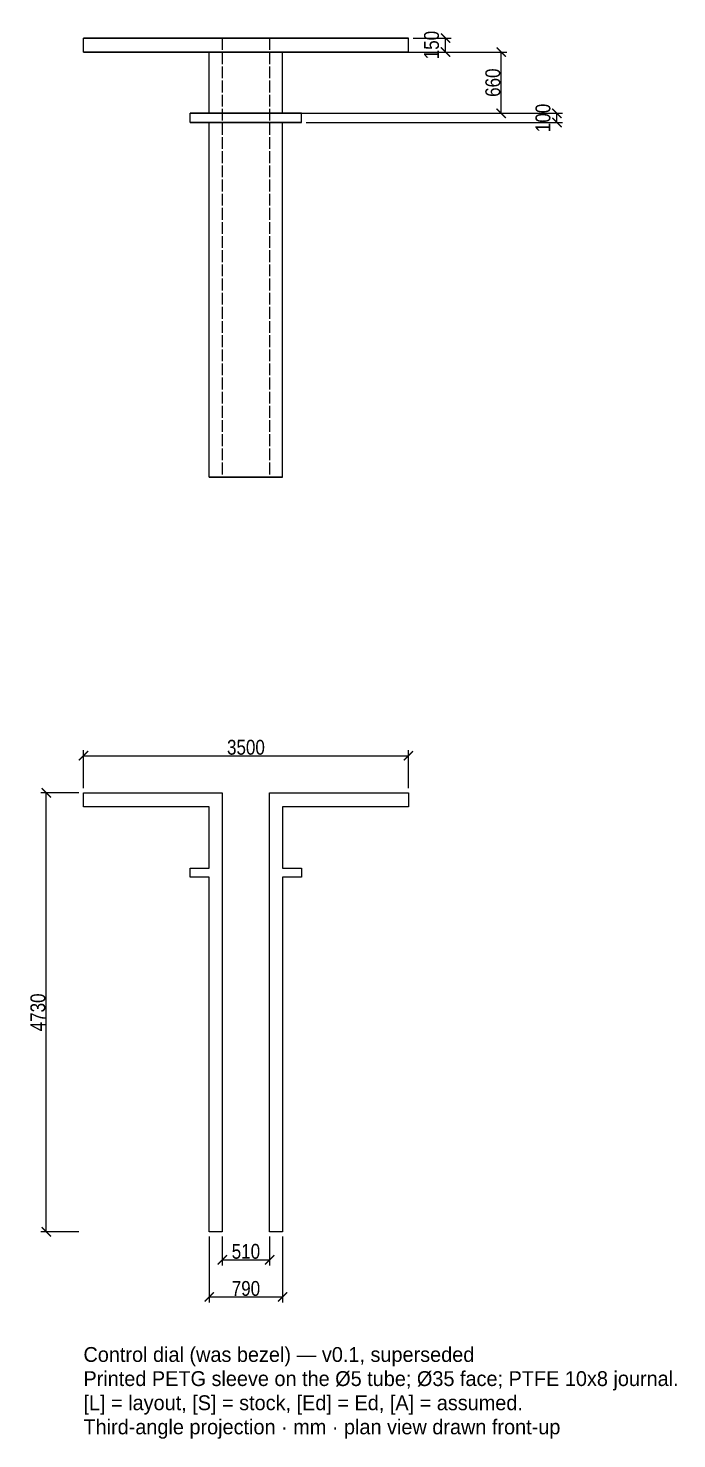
# Model space of a CAD drawing. Header units: millimetres. Extents: x -23 to 152, y -22 to 130.
# Drawn here: x -23.4 to 46.4, y -22.3 to 129.7 of the extents above; entities that cross this region are included whole.
import ezdxf

# ---------------------------------------------------------------- set-up
doc = ezdxf.new("R2010")
doc.units = ezdxf.units.MM
doc.linetypes.add('DASHED', pattern=[1.524, 1.27, -0.254])
for name, color, linetype in [('DIMS', 3, 'CONTINUOUS'), ('HIDDEN', 8, 'DASHED'), ('TEXT', 7, 'CONTINUOUS'), ('VISIBLE', 7, 'CONTINUOUS')]:
    doc.layers.add(name, color=color, linetype=linetype)
doc.styles.add('OpenSansCondensed-Light', font='OpenSansCondensed-Light.ttf')
doc.dimstyles.new('EZDXF', dxfattribs={"dimtxt": 0.25, "dimasz": 0.175, "dimexe": 0.375, "dimexo": 0.125, "dimgap": 0.1, "dimtad": 1, "dimlfac": 100, "dimzin": 12, "dimdsep": 46, "dimtxsty": 'OpenSansCondensed-Light', "dimblk": 'ARCHTICK', "dimcen": 2.5, "dimazin": 3, "dimtfac": 0.5, "dimtmove": 2, "dimatfit": 3})

# ---------------------------------------------------------------- blocks, each defined once
blk = doc.blocks.new('_ARCHTICK')
at = {"color": 0, "linetype": 'BYBLOCK', "const_width": 0.15}
blk.add_lwpolyline([(-0.5, -0.5), (0.5, 0.5)], dxfattribs=at)

msp = doc.modelspace()

# ---------------------------------------------------------------- linework, layer by layer
at = {"layer": 'HIDDEN'}
for points in [[(-17.5, 128.6), (-16.94444, 128.6), (-16.38889, 128.6), (-15.83333, 128.6), (-15.27778, 128.6), (-14.72222, 128.6), (-14.16667, 128.6), (-13.61111, 128.6), (-13.05556, 128.6), (-12.5, 128.6), (-11.94444, 128.6), (-11.38889, 128.6), (-10.83333, 128.6), (-10.27778, 128.6), (-9.72222, 128.6), (-9.16667, 128.6), (-8.61111, 128.6), (-8.05556, 128.6), (-7.5, 128.6), (-6.94444, 128.6), (-6.38889, 128.6), (-5.83333, 128.6), (-5.27778, 128.6), (-4.72222, 128.6), (-4.16667, 128.6), (-3.61111, 128.6), (-3.05556, 128.6), (-2.5, 128.6), (-1.94444, 128.6), (-1.38889, 128.6), (-0.83333, 128.6), (-0.27778, 128.6), (0.27778, 128.6), (0.83333, 128.6), (1.38889, 128.6), (1.94444, 128.6), (2.5, 128.6), (3.05556, 128.6), (3.61111, 128.6), (4.16667, 128.6), (4.72222, 128.6), (5.27778, 128.6), (5.83333, 128.6), (6.38889, 128.6), (6.94444, 128.6), (7.5, 128.6), (8.05556, 128.6), (8.61111, 128.6), (9.16667, 128.6), (9.72222, 128.6), (10.27778, 128.6), (10.83333, 128.6), (11.38889, 128.6), (11.94444, 128.6), (12.5, 128.6), (13.05556, 128.6), (13.61111, 128.6), (14.16667, 128.6), (14.72222, 128.6), (15.27778, 128.6), (15.83333, 128.6), (16.38889, 128.6), (16.94444, 128.6), (17.5, 128.6)], [(2.55, 128.6), (2.46905, 128.6), (2.3881, 128.6), (2.30714, 128.6), (2.22619, 128.6), (2.14524, 128.6), (2.06429, 128.6), (1.98333, 128.6), (1.90238, 128.6), (1.82143, 128.6), (1.74048, 128.6), (1.65952, 128.6), (1.57857, 128.6), (1.49762, 128.6), (1.41667, 128.6), (1.33571, 128.6), (1.25476, 128.6), (1.17381, 128.6), (1.09286, 128.6), (1.0119, 128.6), (0.93095, 128.6), (0.85, 128.6), (0.76905, 128.6), (0.6881, 128.6), (0.60714, 128.6), (0.52619, 128.6), (0.44524, 128.6), (0.36429, 128.6), (0.28333, 128.6), (0.20238, 128.6), (0.12143, 128.6), (0.04048, 128.6), (-0.04048, 128.6), (-0.12143, 128.6), (-0.20238, 128.6), (-0.28333, 128.6), (-0.36429, 128.6), (-0.44524, 128.6), (-0.52619, 128.6), (-0.60714, 128.6), (-0.6881, 128.6), (-0.76905, 128.6), (-0.85, 128.6), (-0.93095, 128.6), (-1.0119, 128.6), (-1.09286, 128.6), (-1.17381, 128.6), (-1.25476, 128.6), (-1.33571, 128.6), (-1.41667, 128.6), (-1.49762, 128.6), (-1.57857, 128.6), (-1.65952, 128.6), (-1.74048, 128.6), (-1.82143, 128.6), (-1.90238, 128.6), (-1.98333, 128.6), (-2.06429, 128.6), (-2.14524, 128.6), (-2.22619, 128.6), (-2.30714, 128.6), (-2.3881, 128.6), (-2.46905, 128.6), (-2.55, 128.6)], [(-2.55, 128.6), (-2.46905, 128.6), (-2.3881, 128.6), (-2.30714, 128.6), (-2.22619, 128.6), (-2.14524, 128.6), (-2.06429, 128.6), (-1.98333, 128.6), (-1.90238, 128.6), (-1.82143, 128.6), (-1.74048, 128.6), (-1.65952, 128.6), (-1.57857, 128.6), (-1.49762, 128.6), (-1.41667, 128.6), (-1.33571, 128.6), (-1.25476, 128.6), (-1.17381, 128.6), (-1.09286, 128.6), (-1.0119, 128.6), (-0.93095, 128.6), (-0.85, 128.6), (-0.76905, 128.6), (-0.6881, 128.6), (-0.60714, 128.6), (-0.52619, 128.6), (-0.44524, 128.6), (-0.36429, 128.6), (-0.28333, 128.6), (-0.20238, 128.6), (-0.12143, 128.6), (-0.04048, 128.6), (0.04048, 128.6), (0.12143, 128.6), (0.20238, 128.6), (0.28333, 128.6), (0.36429, 128.6), (0.44524, 128.6), (0.52619, 128.6), (0.60714, 128.6), (0.6881, 128.6), (0.76905, 128.6), (0.85, 128.6), (0.93095, 128.6), (1.0119, 128.6), (1.09286, 128.6), (1.17381, 128.6), (1.25476, 128.6), (1.33571, 128.6), (1.41667, 128.6), (1.49762, 128.6), (1.57857, 128.6), (1.65952, 128.6), (1.74048, 128.6), (1.82143, 128.6), (1.90238, 128.6), (1.98333, 128.6), (2.06429, 128.6), (2.14524, 128.6), (2.22619, 128.6), (2.30714, 128.6), (2.3881, 128.6), (2.46905, 128.6), (2.55, 128.6)], [(-2.55, 128.6), (-2.55, 81.3)], [(2.55, 128.6), (2.55, 81.3)], [(-17.5, 127.1), (-16.94444, 127.1), (-16.38889, 127.1), (-15.83333, 127.1), (-15.27778, 127.1), (-14.72222, 127.1), (-14.16667, 127.1), (-13.61111, 127.1), (-13.05556, 127.1), (-12.5, 127.1), (-11.94444, 127.1), (-11.38889, 127.1), (-10.83333, 127.1), (-10.27778, 127.1), (-9.72222, 127.1), (-9.16667, 127.1), (-8.61111, 127.1), (-8.05556, 127.1), (-7.5, 127.1), (-6.94444, 127.1), (-6.38889, 127.1), (-5.83333, 127.1), (-5.27778, 127.1), (-4.72222, 127.1), (-4.16667, 127.1), (-3.61111, 127.1), (-3.05556, 127.1), (-2.5, 127.1), (-1.94444, 127.1), (-1.38889, 127.1), (-0.83333, 127.1), (-0.27778, 127.1), (0.27778, 127.1), (0.83333, 127.1), (1.38889, 127.1), (1.94444, 127.1), (2.5, 127.1), (3.05556, 127.1), (3.61111, 127.1), (4.16667, 127.1), (4.72222, 127.1), (5.27778, 127.1), (5.83333, 127.1), (6.38889, 127.1), (6.94444, 127.1), (7.5, 127.1), (8.05556, 127.1), (8.61111, 127.1), (9.16667, 127.1), (9.72222, 127.1), (10.27778, 127.1), (10.83333, 127.1), (11.38889, 127.1), (11.94444, 127.1), (12.5, 127.1), (13.05556, 127.1), (13.61111, 127.1), (14.16667, 127.1), (14.72222, 127.1), (15.27778, 127.1), (15.83333, 127.1), (16.38889, 127.1), (16.94444, 127.1), (17.5, 127.1)], [(3.95, 127.1), (3.8246, 127.1), (3.69921, 127.1), (3.57381, 127.1), (3.44841, 127.1), (3.32302, 127.1), (3.19762, 127.1), (3.07222, 127.1), (2.94683, 127.1), (2.82143, 127.1), (2.69603, 127.1), (2.57063, 127.1), (2.44524, 127.1), (2.31984, 127.1), (2.19444, 127.1), (2.06905, 127.1), (1.94365, 127.1), (1.81825, 127.1), (1.69286, 127.1), (1.56746, 127.1), (1.44206, 127.1), (1.31667, 127.1), (1.19127, 127.1), (1.06587, 127.1), (0.94048, 127.1), (0.81508, 127.1), (0.68968, 127.1), (0.56429, 127.1), (0.43889, 127.1), (0.31349, 127.1), (0.1881, 127.1), (0.0627, 127.1), (-0.0627, 127.1), (-0.1881, 127.1), (-0.31349, 127.1), (-0.43889, 127.1), (-0.56429, 127.1), (-0.68968, 127.1), (-0.81508, 127.1), (-0.94048, 127.1), (-1.06587, 127.1), (-1.19127, 127.1), (-1.31667, 127.1), (-1.44206, 127.1), (-1.56746, 127.1), (-1.69286, 127.1), (-1.81825, 127.1), (-1.94365, 127.1), (-2.06905, 127.1), (-2.19444, 127.1), (-2.31984, 127.1), (-2.44524, 127.1), (-2.57063, 127.1), (-2.69603, 127.1), (-2.82143, 127.1), (-2.94683, 127.1), (-3.07222, 127.1), (-3.19762, 127.1), (-3.32302, 127.1), (-3.44841, 127.1), (-3.57381, 127.1), (-3.69921, 127.1), (-3.8246, 127.1), (-3.95, 127.1)], [(-3.95, 127.1), (-3.8246, 127.1), (-3.69921, 127.1), (-3.57381, 127.1), (-3.44841, 127.1), (-3.32302, 127.1), (-3.19762, 127.1), (-3.07222, 127.1), (-2.94683, 127.1), (-2.82143, 127.1), (-2.69603, 127.1), (-2.57063, 127.1), (-2.44524, 127.1), (-2.31984, 127.1), (-2.19444, 127.1), (-2.06905, 127.1), (-1.94365, 127.1), (-1.81825, 127.1), (-1.69286, 127.1), (-1.56746, 127.1), (-1.44206, 127.1), (-1.31667, 127.1), (-1.19127, 127.1), (-1.06587, 127.1), (-0.94048, 127.1), (-0.81508, 127.1), (-0.68968, 127.1), (-0.56429, 127.1), (-0.43889, 127.1), (-0.31349, 127.1), (-0.1881, 127.1), (-0.0627, 127.1), (0.0627, 127.1), (0.1881, 127.1), (0.31349, 127.1), (0.43889, 127.1), (0.56429, 127.1), (0.68968, 127.1), (0.81508, 127.1), (0.94048, 127.1), (1.06587, 127.1), (1.19127, 127.1), (1.31667, 127.1), (1.44206, 127.1), (1.56746, 127.1), (1.69286, 127.1), (1.81825, 127.1), (1.94365, 127.1), (2.06905, 127.1), (2.19444, 127.1), (2.31984, 127.1), (2.44524, 127.1), (2.57063, 127.1), (2.69603, 127.1), (2.82143, 127.1), (2.94683, 127.1), (3.07222, 127.1), (3.19762, 127.1), (3.32302, 127.1), (3.44841, 127.1), (3.57381, 127.1), (3.69921, 127.1), (3.8246, 127.1), (3.95, 127.1)], [(-6, 120.5), (-5.80952, 120.5), (-5.61905, 120.5), (-5.42857, 120.5), (-5.2381, 120.5), (-5.04762, 120.5), (-4.85714, 120.5), (-4.66667, 120.5), (-4.47619, 120.5), (-4.28571, 120.5), (-4.09524, 120.5), (-3.90476, 120.5), (-3.71429, 120.5), (-3.52381, 120.5), (-3.33333, 120.5), (-3.14286, 120.5), (-2.95238, 120.5), (-2.7619, 120.5), (-2.57143, 120.5), (-2.38095, 120.5), (-2.19048, 120.5), (-2, 120.5), (-1.80952, 120.5), (-1.61905, 120.5), (-1.42857, 120.5), (-1.2381, 120.5), (-1.04762, 120.5), (-0.85714, 120.5), (-0.66667, 120.5), (-0.47619, 120.5), (-0.28571, 120.5), (-0.09524, 120.5), (0.09524, 120.5), (0.28571, 120.5), (0.47619, 120.5), (0.66667, 120.5), (0.85714, 120.5), (1.04762, 120.5), (1.2381, 120.5), (1.42857, 120.5), (1.61905, 120.5), (1.80952, 120.5), (2, 120.5), (2.19048, 120.5), (2.38095, 120.5), (2.57143, 120.5), (2.7619, 120.5), (2.95238, 120.5), (3.14286, 120.5), (3.33333, 120.5), (3.52381, 120.5), (3.71429, 120.5), (3.90476, 120.5), (4.09524, 120.5), (4.28571, 120.5), (4.47619, 120.5), (4.66667, 120.5), (4.85714, 120.5), (5.04762, 120.5), (5.2381, 120.5), (5.42857, 120.5), (5.61905, 120.5), (5.80952, 120.5), (6, 120.5)], [(3.95, 120.5), (3.8246, 120.5), (3.69921, 120.5), (3.57381, 120.5), (3.44841, 120.5), (3.32302, 120.5), (3.19762, 120.5), (3.07222, 120.5), (2.94683, 120.5), (2.82143, 120.5), (2.69603, 120.5), (2.57063, 120.5), (2.44524, 120.5), (2.31984, 120.5), (2.19444, 120.5), (2.06905, 120.5), (1.94365, 120.5), (1.81825, 120.5), (1.69286, 120.5), (1.56746, 120.5), (1.44206, 120.5), (1.31667, 120.5), (1.19127, 120.5), (1.06587, 120.5), (0.94048, 120.5), (0.81508, 120.5), (0.68968, 120.5), (0.56429, 120.5), (0.43889, 120.5), (0.31349, 120.5), (0.1881, 120.5), (0.0627, 120.5), (-0.0627, 120.5), (-0.1881, 120.5), (-0.31349, 120.5), (-0.43889, 120.5), (-0.56429, 120.5), (-0.68968, 120.5), (-0.81508, 120.5), (-0.94048, 120.5), (-1.06587, 120.5), (-1.19127, 120.5), (-1.31667, 120.5), (-1.44206, 120.5), (-1.56746, 120.5), (-1.69286, 120.5), (-1.81825, 120.5), (-1.94365, 120.5), (-2.06905, 120.5), (-2.19444, 120.5), (-2.31984, 120.5), (-2.44524, 120.5), (-2.57063, 120.5), (-2.69603, 120.5), (-2.82143, 120.5), (-2.94683, 120.5), (-3.07222, 120.5), (-3.19762, 120.5), (-3.32302, 120.5), (-3.44841, 120.5), (-3.57381, 120.5), (-3.69921, 120.5), (-3.8246, 120.5), (-3.95, 120.5)], [(-3.95, 120.5), (-3.8246, 120.5), (-3.69921, 120.5), (-3.57381, 120.5), (-3.44841, 120.5), (-3.32302, 120.5), (-3.19762, 120.5), (-3.07222, 120.5), (-2.94683, 120.5), (-2.82143, 120.5), (-2.69603, 120.5), (-2.57063, 120.5), (-2.44524, 120.5), (-2.31984, 120.5), (-2.19444, 120.5), (-2.06905, 120.5), (-1.94365, 120.5), (-1.81825, 120.5), (-1.69286, 120.5), (-1.56746, 120.5), (-1.44206, 120.5), (-1.31667, 120.5), (-1.19127, 120.5), (-1.06587, 120.5), (-0.94048, 120.5), (-0.81508, 120.5), (-0.68968, 120.5), (-0.56429, 120.5), (-0.43889, 120.5), (-0.31349, 120.5), (-0.1881, 120.5), (-0.0627, 120.5), (0.0627, 120.5), (0.1881, 120.5), (0.31349, 120.5), (0.43889, 120.5), (0.56429, 120.5), (0.68968, 120.5), (0.81508, 120.5), (0.94048, 120.5), (1.06587, 120.5), (1.19127, 120.5), (1.31667, 120.5), (1.44206, 120.5), (1.56746, 120.5), (1.69286, 120.5), (1.81825, 120.5), (1.94365, 120.5), (2.06905, 120.5), (2.19444, 120.5), (2.31984, 120.5), (2.44524, 120.5), (2.57063, 120.5), (2.69603, 120.5), (2.82143, 120.5), (2.94683, 120.5), (3.07222, 120.5), (3.19762, 120.5), (3.32302, 120.5), (3.44841, 120.5), (3.57381, 120.5), (3.69921, 120.5), (3.8246, 120.5), (3.95, 120.5)], [(-6, 119.5), (-5.80952, 119.5), (-5.61905, 119.5), (-5.42857, 119.5), (-5.2381, 119.5), (-5.04762, 119.5), (-4.85714, 119.5), (-4.66667, 119.5), (-4.47619, 119.5), (-4.28571, 119.5), (-4.09524, 119.5), (-3.90476, 119.5), (-3.71429, 119.5), (-3.52381, 119.5), (-3.33333, 119.5), (-3.14286, 119.5), (-2.95238, 119.5), (-2.7619, 119.5), (-2.57143, 119.5), (-2.38095, 119.5), (-2.19048, 119.5), (-2, 119.5), (-1.80952, 119.5), (-1.61905, 119.5), (-1.42857, 119.5), (-1.2381, 119.5), (-1.04762, 119.5), (-0.85714, 119.5), (-0.66667, 119.5), (-0.47619, 119.5), (-0.28571, 119.5), (-0.09524, 119.5), (0.09524, 119.5), (0.28571, 119.5), (0.47619, 119.5), (0.66667, 119.5), (0.85714, 119.5), (1.04762, 119.5), (1.2381, 119.5), (1.42857, 119.5), (1.61905, 119.5), (1.80952, 119.5), (2, 119.5), (2.19048, 119.5), (2.38095, 119.5), (2.57143, 119.5), (2.7619, 119.5), (2.95238, 119.5), (3.14286, 119.5), (3.33333, 119.5), (3.52381, 119.5), (3.71429, 119.5), (3.90476, 119.5), (4.09524, 119.5), (4.28571, 119.5), (4.47619, 119.5), (4.66667, 119.5), (4.85714, 119.5), (5.04762, 119.5), (5.2381, 119.5), (5.42857, 119.5), (5.61905, 119.5), (5.80952, 119.5), (6, 119.5)], [(3.95, 119.5), (3.8246, 119.5), (3.69921, 119.5), (3.57381, 119.5), (3.44841, 119.5), (3.32302, 119.5), (3.19762, 119.5), (3.07222, 119.5), (2.94683, 119.5), (2.82143, 119.5), (2.69603, 119.5), (2.57063, 119.5), (2.44524, 119.5), (2.31984, 119.5), (2.19444, 119.5), (2.06905, 119.5), (1.94365, 119.5), (1.81825, 119.5), (1.69286, 119.5), (1.56746, 119.5), (1.44206, 119.5), (1.31667, 119.5), (1.19127, 119.5), (1.06587, 119.5), (0.94048, 119.5), (0.81508, 119.5), (0.68968, 119.5), (0.56429, 119.5), (0.43889, 119.5), (0.31349, 119.5), (0.1881, 119.5), (0.0627, 119.5), (-0.0627, 119.5), (-0.1881, 119.5), (-0.31349, 119.5), (-0.43889, 119.5), (-0.56429, 119.5), (-0.68968, 119.5), (-0.81508, 119.5), (-0.94048, 119.5), (-1.06587, 119.5), (-1.19127, 119.5), (-1.31667, 119.5), (-1.44206, 119.5), (-1.56746, 119.5), (-1.69286, 119.5), (-1.81825, 119.5), (-1.94365, 119.5), (-2.06905, 119.5), (-2.19444, 119.5), (-2.31984, 119.5), (-2.44524, 119.5), (-2.57063, 119.5), (-2.69603, 119.5), (-2.82143, 119.5), (-2.94683, 119.5), (-3.07222, 119.5), (-3.19762, 119.5), (-3.32302, 119.5), (-3.44841, 119.5), (-3.57381, 119.5), (-3.69921, 119.5), (-3.8246, 119.5), (-3.95, 119.5)], [(-3.95, 119.5), (-3.8246, 119.5), (-3.69921, 119.5), (-3.57381, 119.5), (-3.44841, 119.5), (-3.32302, 119.5), (-3.19762, 119.5), (-3.07222, 119.5), (-2.94683, 119.5), (-2.82143, 119.5), (-2.69603, 119.5), (-2.57063, 119.5), (-2.44524, 119.5), (-2.31984, 119.5), (-2.19444, 119.5), (-2.06905, 119.5), (-1.94365, 119.5), (-1.81825, 119.5), (-1.69286, 119.5), (-1.56746, 119.5), (-1.44206, 119.5), (-1.31667, 119.5), (-1.19127, 119.5), (-1.06587, 119.5), (-0.94048, 119.5), (-0.81508, 119.5), (-0.68968, 119.5), (-0.56429, 119.5), (-0.43889, 119.5), (-0.31349, 119.5), (-0.1881, 119.5), (-0.0627, 119.5), (0.0627, 119.5), (0.1881, 119.5), (0.31349, 119.5), (0.43889, 119.5), (0.56429, 119.5), (0.68968, 119.5), (0.81508, 119.5), (0.94048, 119.5), (1.06587, 119.5), (1.19127, 119.5), (1.31667, 119.5), (1.44206, 119.5), (1.56746, 119.5), (1.69286, 119.5), (1.81825, 119.5), (1.94365, 119.5), (2.06905, 119.5), (2.19444, 119.5), (2.31984, 119.5), (2.44524, 119.5), (2.57063, 119.5), (2.69603, 119.5), (2.82143, 119.5), (2.94683, 119.5), (3.07222, 119.5), (3.19762, 119.5), (3.32302, 119.5), (3.44841, 119.5), (3.57381, 119.5), (3.69921, 119.5), (3.8246, 119.5), (3.95, 119.5)], [(-3.95, 81.3), (-3.8246, 81.3), (-3.69921, 81.3), (-3.57381, 81.3), (-3.44841, 81.3), (-3.32302, 81.3), (-3.19762, 81.3), (-3.07222, 81.3), (-2.94683, 81.3), (-2.82143, 81.3), (-2.69603, 81.3), (-2.57063, 81.3), (-2.44524, 81.3), (-2.31984, 81.3), (-2.19444, 81.3), (-2.06905, 81.3), (-1.94365, 81.3), (-1.81825, 81.3), (-1.69286, 81.3), (-1.56746, 81.3), (-1.44206, 81.3), (-1.31667, 81.3), (-1.19127, 81.3), (-1.06587, 81.3), (-0.94048, 81.3), (-0.81508, 81.3), (-0.68968, 81.3), (-0.56429, 81.3), (-0.43889, 81.3), (-0.31349, 81.3), (-0.1881, 81.3), (-0.0627, 81.3), (0.0627, 81.3), (0.1881, 81.3), (0.31349, 81.3), (0.43889, 81.3), (0.56429, 81.3), (0.68968, 81.3), (0.81508, 81.3), (0.94048, 81.3), (1.06587, 81.3), (1.19127, 81.3), (1.31667, 81.3), (1.44206, 81.3), (1.56746, 81.3), (1.69286, 81.3), (1.81825, 81.3), (1.94365, 81.3), (2.06905, 81.3), (2.19444, 81.3), (2.31984, 81.3), (2.44524, 81.3), (2.57063, 81.3), (2.69603, 81.3), (2.82143, 81.3), (2.94683, 81.3), (3.07222, 81.3), (3.19762, 81.3), (3.32302, 81.3), (3.44841, 81.3), (3.57381, 81.3), (3.69921, 81.3), (3.8246, 81.3), (3.95, 81.3)], [(2.55, 81.3), (2.46905, 81.3), (2.3881, 81.3), (2.30714, 81.3), (2.22619, 81.3), (2.14524, 81.3), (2.06429, 81.3), (1.98333, 81.3), (1.90238, 81.3), (1.82143, 81.3), (1.74048, 81.3), (1.65952, 81.3), (1.57857, 81.3), (1.49762, 81.3), (1.41667, 81.3), (1.33571, 81.3), (1.25476, 81.3), (1.17381, 81.3), (1.09286, 81.3), (1.0119, 81.3), (0.93095, 81.3), (0.85, 81.3), (0.76905, 81.3), (0.6881, 81.3), (0.60714, 81.3), (0.52619, 81.3), (0.44524, 81.3), (0.36429, 81.3), (0.28333, 81.3), (0.20238, 81.3), (0.12143, 81.3), (0.04048, 81.3), (-0.04048, 81.3), (-0.12143, 81.3), (-0.20238, 81.3), (-0.28333, 81.3), (-0.36429, 81.3), (-0.44524, 81.3), (-0.52619, 81.3), (-0.60714, 81.3), (-0.6881, 81.3), (-0.76905, 81.3), (-0.85, 81.3), (-0.93095, 81.3), (-1.0119, 81.3), (-1.09286, 81.3), (-1.17381, 81.3), (-1.25476, 81.3), (-1.33571, 81.3), (-1.41667, 81.3), (-1.49762, 81.3), (-1.57857, 81.3), (-1.65952, 81.3), (-1.74048, 81.3), (-1.82143, 81.3), (-1.90238, 81.3), (-1.98333, 81.3), (-2.06429, 81.3), (-2.14524, 81.3), (-2.22619, 81.3), (-2.30714, 81.3), (-2.3881, 81.3), (-2.46905, 81.3), (-2.55, 81.3)], [(-2.55, 81.3), (-2.46905, 81.3), (-2.3881, 81.3), (-2.30714, 81.3), (-2.22619, 81.3), (-2.14524, 81.3), (-2.06429, 81.3), (-1.98333, 81.3), (-1.90238, 81.3), (-1.82143, 81.3), (-1.74048, 81.3), (-1.65952, 81.3), (-1.57857, 81.3), (-1.49762, 81.3), (-1.41667, 81.3), (-1.33571, 81.3), (-1.25476, 81.3), (-1.17381, 81.3), (-1.09286, 81.3), (-1.0119, 81.3), (-0.93095, 81.3), (-0.85, 81.3), (-0.76905, 81.3), (-0.6881, 81.3), (-0.60714, 81.3), (-0.52619, 81.3), (-0.44524, 81.3), (-0.36429, 81.3), (-0.28333, 81.3), (-0.20238, 81.3), (-0.12143, 81.3), (-0.04048, 81.3), (0.04048, 81.3), (0.12143, 81.3), (0.20238, 81.3), (0.28333, 81.3), (0.36429, 81.3), (0.44524, 81.3), (0.52619, 81.3), (0.60714, 81.3), (0.6881, 81.3), (0.76905, 81.3), (0.85, 81.3), (0.93095, 81.3), (1.0119, 81.3), (1.09286, 81.3), (1.17381, 81.3), (1.25476, 81.3), (1.33571, 81.3), (1.41667, 81.3), (1.49762, 81.3), (1.57857, 81.3), (1.65952, 81.3), (1.74048, 81.3), (1.82143, 81.3), (1.90238, 81.3), (1.98333, 81.3), (2.06429, 81.3), (2.14524, 81.3), (2.22619, 81.3), (2.30714, 81.3), (2.3881, 81.3), (2.46905, 81.3), (2.55, 81.3)]]:
    msp.add_lwpolyline(points, dxfattribs=at)
at = {"layer": 'VISIBLE'}
for points in [[(17.5, 128.6), (16.94444, 128.6), (16.38889, 128.6), (15.83333, 128.6), (15.27778, 128.6), (14.72222, 128.6), (14.16667, 128.6), (13.61111, 128.6), (13.05556, 128.6), (12.5, 128.6), (11.94444, 128.6), (11.38889, 128.6), (10.83333, 128.6), (10.27778, 128.6), (9.72222, 128.6), (9.16667, 128.6), (8.61111, 128.6), (8.05556, 128.6), (7.5, 128.6), (6.94444, 128.6), (6.38889, 128.6), (5.83333, 128.6), (5.27778, 128.6), (4.72222, 128.6), (4.16667, 128.6), (3.61111, 128.6), (3.05556, 128.6), (2.5, 128.6), (1.94444, 128.6), (1.38889, 128.6), (0.83333, 128.6), (0.27778, 128.6), (-0.27778, 128.6), (-0.83333, 128.6), (-1.38889, 128.6), (-1.94444, 128.6), (-2.5, 128.6), (-3.05556, 128.6), (-3.61111, 128.6), (-4.16667, 128.6), (-4.72222, 128.6), (-5.27778, 128.6), (-5.83333, 128.6), (-6.38889, 128.6), (-6.94444, 128.6), (-7.5, 128.6), (-8.05556, 128.6), (-8.61111, 128.6), (-9.16667, 128.6), (-9.72222, 128.6), (-10.27778, 128.6), (-10.83333, 128.6), (-11.38889, 128.6), (-11.94444, 128.6), (-12.5, 128.6), (-13.05556, 128.6), (-13.61111, 128.6), (-14.16667, 128.6), (-14.72222, 128.6), (-15.27778, 128.6), (-15.83333, 128.6), (-16.38889, 128.6), (-16.94444, 128.6), (-17.5, 128.6)], [(-17.5, 127.1), (-17.5, 128.6)], [(17.5, 127.1), (17.5, 128.6)], [(17.5, 127.1), (16.94444, 127.1), (16.38889, 127.1), (15.83333, 127.1), (15.27778, 127.1), (14.72222, 127.1), (14.16667, 127.1), (13.61111, 127.1), (13.05556, 127.1), (12.5, 127.1), (11.94444, 127.1), (11.38889, 127.1), (10.83333, 127.1), (10.27778, 127.1), (9.72222, 127.1), (9.16667, 127.1), (8.61111, 127.1), (8.05556, 127.1), (7.5, 127.1), (6.94444, 127.1), (6.38889, 127.1), (5.83333, 127.1), (5.27778, 127.1), (4.72222, 127.1), (4.16667, 127.1), (3.61111, 127.1), (3.05556, 127.1), (2.5, 127.1), (1.94444, 127.1), (1.38889, 127.1), (0.83333, 127.1), (0.27778, 127.1), (-0.27778, 127.1), (-0.83333, 127.1), (-1.38889, 127.1), (-1.94444, 127.1), (-2.5, 127.1), (-3.05556, 127.1), (-3.61111, 127.1), (-4.16667, 127.1), (-4.72222, 127.1), (-5.27778, 127.1), (-5.83333, 127.1), (-6.38889, 127.1), (-6.94444, 127.1), (-7.5, 127.1), (-8.05556, 127.1), (-8.61111, 127.1), (-9.16667, 127.1), (-9.72222, 127.1), (-10.27778, 127.1), (-10.83333, 127.1), (-11.38889, 127.1), (-11.94444, 127.1), (-12.5, 127.1), (-13.05556, 127.1), (-13.61111, 127.1), (-14.16667, 127.1), (-14.72222, 127.1), (-15.27778, 127.1), (-15.83333, 127.1), (-16.38889, 127.1), (-16.94444, 127.1), (-17.5, 127.1)], [(-3.95, 120.5), (-3.95, 127.1)], [(3.95, 120.5), (3.95, 127.1)], [(6, 120.5), (5.80952, 120.5), (5.61905, 120.5), (5.42857, 120.5), (5.2381, 120.5), (5.04762, 120.5), (4.85714, 120.5), (4.66667, 120.5), (4.47619, 120.5), (4.28571, 120.5), (4.09524, 120.5), (3.90476, 120.5), (3.71429, 120.5), (3.52381, 120.5), (3.33333, 120.5), (3.14286, 120.5), (2.95238, 120.5), (2.7619, 120.5), (2.57143, 120.5), (2.38095, 120.5), (2.19048, 120.5), (2, 120.5), (1.80952, 120.5), (1.61905, 120.5), (1.42857, 120.5), (1.2381, 120.5), (1.04762, 120.5), (0.85714, 120.5), (0.66667, 120.5), (0.47619, 120.5), (0.28571, 120.5), (0.09524, 120.5), (-0.09524, 120.5), (-0.28571, 120.5), (-0.47619, 120.5), (-0.66667, 120.5), (-0.85714, 120.5), (-1.04762, 120.5), (-1.2381, 120.5), (-1.42857, 120.5), (-1.61905, 120.5), (-1.80952, 120.5), (-2, 120.5), (-2.19048, 120.5), (-2.38095, 120.5), (-2.57143, 120.5), (-2.7619, 120.5), (-2.95238, 120.5), (-3.14286, 120.5), (-3.33333, 120.5), (-3.52381, 120.5), (-3.71429, 120.5), (-3.90476, 120.5), (-4.09524, 120.5), (-4.28571, 120.5), (-4.47619, 120.5), (-4.66667, 120.5), (-4.85714, 120.5), (-5.04762, 120.5), (-5.2381, 120.5), (-5.42857, 120.5), (-5.61905, 120.5), (-5.80952, 120.5), (-6, 120.5)], [(-6, 119.5), (-6, 120.5)], [(6, 119.5), (6, 120.5)], [(6, 119.5), (5.80952, 119.5), (5.61905, 119.5), (5.42857, 119.5), (5.2381, 119.5), (5.04762, 119.5), (4.85714, 119.5), (4.66667, 119.5), (4.47619, 119.5), (4.28571, 119.5), (4.09524, 119.5), (3.90476, 119.5), (3.71429, 119.5), (3.52381, 119.5), (3.33333, 119.5), (3.14286, 119.5), (2.95238, 119.5), (2.7619, 119.5), (2.57143, 119.5), (2.38095, 119.5), (2.19048, 119.5), (2, 119.5), (1.80952, 119.5), (1.61905, 119.5), (1.42857, 119.5), (1.2381, 119.5), (1.04762, 119.5), (0.85714, 119.5), (0.66667, 119.5), (0.47619, 119.5), (0.28571, 119.5), (0.09524, 119.5), (-0.09524, 119.5), (-0.28571, 119.5), (-0.47619, 119.5), (-0.66667, 119.5), (-0.85714, 119.5), (-1.04762, 119.5), (-1.2381, 119.5), (-1.42857, 119.5), (-1.61905, 119.5), (-1.80952, 119.5), (-2, 119.5), (-2.19048, 119.5), (-2.38095, 119.5), (-2.57143, 119.5), (-2.7619, 119.5), (-2.95238, 119.5), (-3.14286, 119.5), (-3.33333, 119.5), (-3.52381, 119.5), (-3.71429, 119.5), (-3.90476, 119.5), (-4.09524, 119.5), (-4.28571, 119.5), (-4.47619, 119.5), (-4.66667, 119.5), (-4.85714, 119.5), (-5.04762, 119.5), (-5.2381, 119.5), (-5.42857, 119.5), (-5.61905, 119.5), (-5.80952, 119.5), (-6, 119.5)], [(-3.95, 81.3), (-3.95, 119.5)], [(3.95, 81.3), (3.95, 119.5)], [(3.95, 81.3), (3.8246, 81.3), (3.69921, 81.3), (3.57381, 81.3), (3.44841, 81.3), (3.32302, 81.3), (3.19762, 81.3), (3.07222, 81.3), (2.94683, 81.3), (2.82143, 81.3), (2.69603, 81.3), (2.57063, 81.3), (2.44524, 81.3), (2.31984, 81.3), (2.19444, 81.3), (2.06905, 81.3), (1.94365, 81.3), (1.81825, 81.3), (1.69286, 81.3), (1.56746, 81.3), (1.44206, 81.3), (1.31667, 81.3), (1.19127, 81.3), (1.06587, 81.3), (0.94048, 81.3), (0.81508, 81.3), (0.68968, 81.3), (0.56429, 81.3), (0.43889, 81.3), (0.31349, 81.3), (0.1881, 81.3), (0.0627, 81.3), (-0.0627, 81.3), (-0.1881, 81.3), (-0.31349, 81.3), (-0.43889, 81.3), (-0.56429, 81.3), (-0.68968, 81.3), (-0.81508, 81.3), (-0.94048, 81.3), (-1.06587, 81.3), (-1.19127, 81.3), (-1.31667, 81.3), (-1.44206, 81.3), (-1.56746, 81.3), (-1.69286, 81.3), (-1.81825, 81.3), (-1.94365, 81.3), (-2.06905, 81.3), (-2.19444, 81.3), (-2.31984, 81.3), (-2.44524, 81.3), (-2.57063, 81.3), (-2.69603, 81.3), (-2.82143, 81.3), (-2.94683, 81.3), (-3.07222, 81.3), (-3.19762, 81.3), (-3.32302, 81.3), (-3.44841, 81.3), (-3.57381, 81.3), (-3.69921, 81.3), (-3.8246, 81.3), (-3.95, 81.3)], [(-2.55, 0), (-3.95, 0), (-3.95, 38.2), (-6, 38.2), (-6, 39.2), (-3.95, 39.2), (-3.95, 45.8), (-17.5, 45.8), (-17.5, 47.3), (-2.55, 47.3), (-2.55, 0)], [(3.95, 38.2), (3.95, 0), (2.55, 0), (2.55, 47.3), (17.5, 47.3), (17.5, 45.8), (3.95, 45.8), (3.95, 39.2), (6, 39.2), (6, 38.2), (3.95, 38.2)]]:
    msp.add_lwpolyline(points, dxfattribs=at)

# ---------------------------------------------------------------- texts
at = {"layer": 'TEXT'}
for s, p in [('Control dial (was bezel) — v0.1, superseded', (-17.5, -14)), ('Printed PETG sleeve on the Ø5 tube; Ø35 face; PTFE 10x8 journal.', (-17.5, -16.6)), ('[L] = layout, [S] = stock, [Ed] = Ed, [A] = assumed.', (-17.5, -19.2)), ('Third-angle projection · mm · plan view drawn front-up', (-17.5, -21.8))]:
    msp.add_text(s, height=1.6, dxfattribs=at).set_placement(p)

# ---------------------------------------------------------------- dimensions: what is measured, and where the dimension line sits
at = {"layer": 'DIMS'}
for base, p1, p2 in [((21.5, 127.1), (17.5, 127.1), (17.5, 128.6)), ((27.5, 120.5), (3.95, 120.5), (3.95, 127.1)), ((33.5, 119.5), (6, 119.5), (6, 120.5)), ((-21.5, 0), (-17.5, 0), (-17.5, 47.3))]:
    msp.add_linear_dim(base=base, p1=p1, p2=p2, angle=90, dimstyle='EZDXF', override={"dimtxt": 1.6, "dimasz": 1, "dimexe": 0.6, "dimexo": 0.5, "dimdec": 2}, dxfattribs=at).render()
for base, p1, p2 in [((-17.5, 51.3), (-17.5, 47.3), (17.5, 47.3)), ((-3.95, -7), (-3.95, 0), (3.95, 0)), ((-2.55, -3), (-2.55, 0), (2.55, 0))]:
    msp.add_linear_dim(base=base, p1=p1, p2=p2, dimstyle='EZDXF', override={"dimtxt": 1.6, "dimasz": 1, "dimexe": 0.6, "dimexo": 0.5, "dimdec": 2}, dxfattribs=at).render()

doc.saveas('drawing.dxf')
